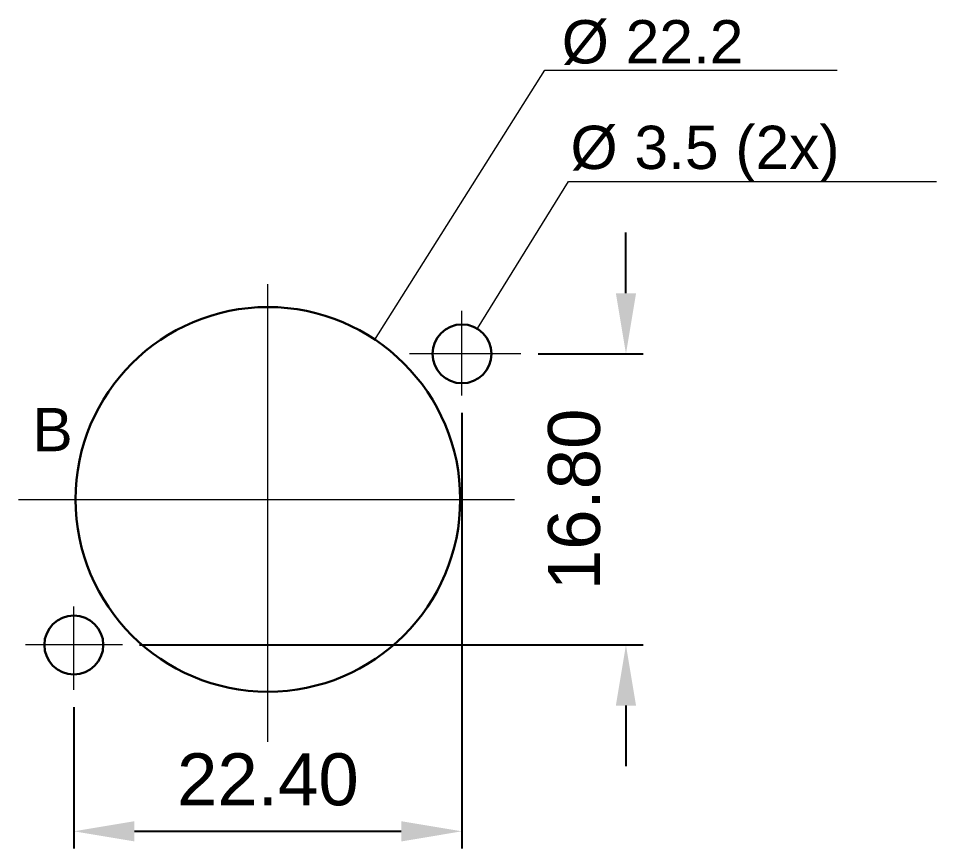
# Model space of a CAD drawing. Extents: x 20 to 957, y -67 to 697.
# Drawn here: x 186.8 to 239.8, y 23 to 70.9 of the extents above; entities that cross this region are included whole.
import ezdxf
from ezdxf.enums import TextEntityAlignment as Align

# ---------------------------------------------------------------- set-up
doc = ezdxf.new("R2010")
doc.units = 0
doc.header["$MEASUREMENT"] = 0
doc.layers.get('0').update_dxf_attribs({"linetype": 'CONTINUOUS'})
doc.layers.get('DEFPOINTS').update_dxf_attribs({"linetype": 'CONTINUOUS'})
doc.layers.add('DIM', color=1, linetype='CONTINUOUS', lineweight=13)
doc.layers.add('EMNE', color=3, linetype='CONTINUOUS', lineweight=30)
doc.styles.get("Standard").update_dxf_attribs({"font": 'ARIAL.TTF'})
doc.dimstyles.get("Standard").update_dxf_attribs({"dimtxt": 0.18, "dimasz": 0.18, "dimexe": 0.18, "dimexo": 0.0625, "dimgap": 0.09, "dimtad": 0, "dimtih": 1, "dimtoh": 1, "dimdec": 4, "dimzin": 0, "dimdsep": 46, "dimtxsty": 'Standard', "dimcen": 0.09, "dimadec": 0, "dimazin": 0, "dimtfac": 1, "dimtdec": 4, "dimtofl": 0, "dimtmove": 0, "dimatfit": 3, "dimfxl": 0, "dimtolj": 1, "dimtzin": 0, "dimarcsym": 0})

# ---------------------------------------------------------------- blocks, each defined once
blk = doc.blocks.new('*D10')
at = {"color": 0, "linetype": 'ByBlock'}
for p, q in [((226.794, 48.109), (226.794, 22.952)), ((204.394, 31.109), (204.394, 22.952)), ((207.894, 23.952), (223.294, 23.952))]:
    blk.add_line(p, q, dxfattribs=at)
for points in [[(207.894, 24.535), (207.894, 23.368), (204.394, 23.952)], [(223.294, 24.535), (223.294, 23.368), (226.794, 23.952)]]:
    blk.add_solid(points, dxfattribs=at)
at = {"layer": 'DEFPOINTS', "color": 0, "linetype": 'ByBlock'}
for p in [(226.794, 49.109), (204.394, 32.109), (226.794, 23.952)]:
    blk.add_point(p, dxfattribs=at)
at = {"color": 0, "linetype": 'ByBlock'}
blk.add_text('22.40', height=3, dxfattribs=at).set_placement((215.594, 26.952), align=Align.MIDDLE_CENTER)
blk = doc.blocks.new('*D11')
at = {"color": 0, "linetype": 'ByBlock'}
for p, q in [((236.257, 55.009), (236.257, 58.509)), ((231.194, 51.509), (237.257, 51.509)), ((208.194, 34.709), (237.257, 34.709)), ((236.257, 31.209), (236.257, 27.709))]:
    blk.add_line(p, q, dxfattribs=at)
for points in [[(235.674, 55.009), (236.841, 55.009), (236.257, 51.509)], [(235.674, 31.209), (236.841, 31.209), (236.257, 34.709)]]:
    blk.add_solid(points, dxfattribs=at)
at = {"layer": 'DEFPOINTS', "color": 0, "linetype": 'ByBlock'}
for p in [(230.194, 51.509), (236.257, 51.509), (207.194, 34.709)]:
    blk.add_point(p, dxfattribs=at)
at = {"color": 0, "linetype": 'ByBlock'}
blk.add_text('16.80', height=3, rotation=90, dxfattribs=at).set_placement((233.257, 43.109), align=Align.MIDDLE_CENTER)

msp = doc.modelspace()

# ---------------------------------------------------------------- linework, layer by layer
at = {"layer": 'DIM'}
for p, q in [((207.33552, 52.29626), (217.177, 67.88083)), ((217.177, 67.88083), (234.03418, 67.88083)), ((213.27938, 52.97809), (218.54116, 61.4522)), ((218.54116, 61.4522), (239.78316, 61.4522)), ((201.19135, 29.1087), (201.19135, 55.53966)), ((212.39135, 49.1087), (212.39135, 53.98847)), ((215.79135, 51.5087), (209.35704, 51.5087)), ((186.79135, 43.1087), (215.42307, 43.1087)), ((189.99135, 32.1087), (189.99135, 36.9254)), ((192.79135, 34.7087), (187.20899, 34.7087))]:
    msp.add_line(p, q, dxfattribs=at)
at = {"layer": 'EMNE'}
for centre, radius in [((201.19135, 43.1087), 11.1), ((212.39135, 51.5087), 1.7), ((189.99135, 34.7087), 1.7)]:
    msp.add_circle(centre, radius, dxfattribs=at)

# ---------------------------------------------------------------- texts
at = {"layer": 'DIM'}
for s, p in [('Ø 22.2', (218.1514, 68.27045)), ('Ø 3.5 (2x)', (218.65682, 62.17552)), ('B', (187.60271, 45.88603))]:
    msp.add_text(s, height=2.5, dxfattribs=at).set_placement(p)

# ---------------------------------------------------------------- dimensions: what is measured, and where the dimension line sits
dim = msp.add_linear_dim(base=(221.85413, 51.5087), p1=(192.79135, 34.7087), p2=(215.79135, 51.5087), angle=90, dimstyle='Standard', dxfattribs=at)
dim.commit()
dim.dimension.update_dxf_attribs({"geometry": '*D11', "text_midpoint": (218.85413, 43.1087), "insert": (-14.40314, 0)})
dim = msp.add_linear_dim(base=(212.39135, 23.95182), p1=(189.99135, 32.1087), p2=(212.39135, 49.1087), dimstyle='Standard', dxfattribs=at)
dim.commit()
dim.dimension.update_dxf_attribs({"geometry": '*D10', "text_midpoint": (201.19135, 26.95182), "insert": (-14.40314, 0)})

doc.saveas('drawing.dxf')
